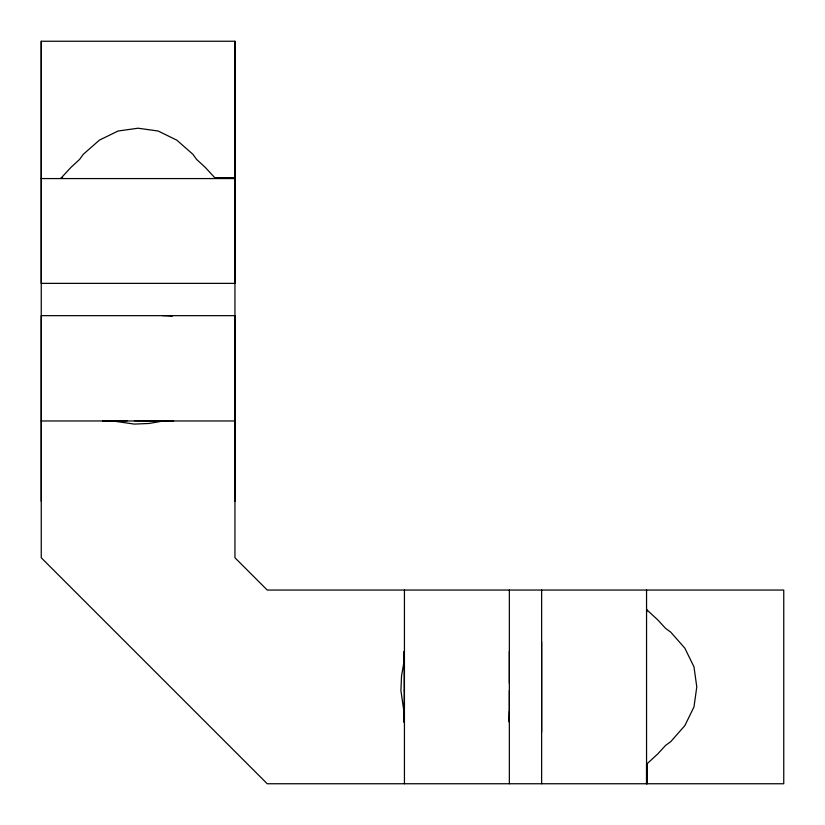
<?xml version="1.0" encoding="UTF-8"?>
<svg xmlns="http://www.w3.org/2000/svg" width="825" height="825" viewBox="0 0 825 825"><rect width="100%" height="100%" fill="white"/><g stroke="black" fill="none" stroke-linecap="round" stroke-linejoin="round"><path stroke-width="1.24" d="M41.25 501.28L41.25 41.25L234.95 41.25L234.95 501.28M41.25 41.25L41.25 283.367L234.95 283.367L234.95 41.25M509.345 722.411L509.345 690.618M509.345 683.193L509.345 651.389M541.633 732.084L541.633 641.726M646.553 764.383L646.553 783.75L646.553 590.05M646.553 612.067L647.171 610.118M60.751 178.447L71.002 167.32L79.633 159.369L83.315 154.275L99.361 140.167L118.047 131.02L138.095 128.215L158.153 131.02L176.839 140.167L192.885 154.275L196.567 159.369L205.198 167.32L215.449 178.447M646.553 764.249L657.68 753.998L665.631 745.367L670.725 741.685L684.833 725.639L693.98 706.953L696.785 686.905L693.98 666.847L684.833 648.161L670.725 632.115L665.631 628.433L657.68 619.802L646.553 609.551M127.122 420.729L102.589 420.863L112.705 420.967L134.382 424.091L149.067 423.462L163.484 420.967L173.611 420.863L134.382 420.729M214.696 177.623L234.95 177.623M61.308 177.829L63.257 178.447M234.95 178.571L41.25 178.571M234.95 420.967L41.25 420.967M647.377 763.507L647.377 783.75M541.633 590.05L541.633 783.75M509.345 590.05L509.345 783.75M404.436 590.05L404.436 783.75M509.334 711.48A35.093 3.372 84.5 0 1 508.592 720.916M162.68 315.655A35.093 3.372 -5.5 0 1 172.105 316.398M404.271 690.618L404.137 722.411L404.033 712.295L400.909 690.618L401.538 675.933L404.033 661.516L404.137 651.389L404.271 690.618M234.95 315.655L41.25 315.655L41.25 557.772L267.228 783.75L783.75 783.75L783.75 590.05L267.228 590.05L234.95 557.772L234.95 315.655"/></g></svg>
